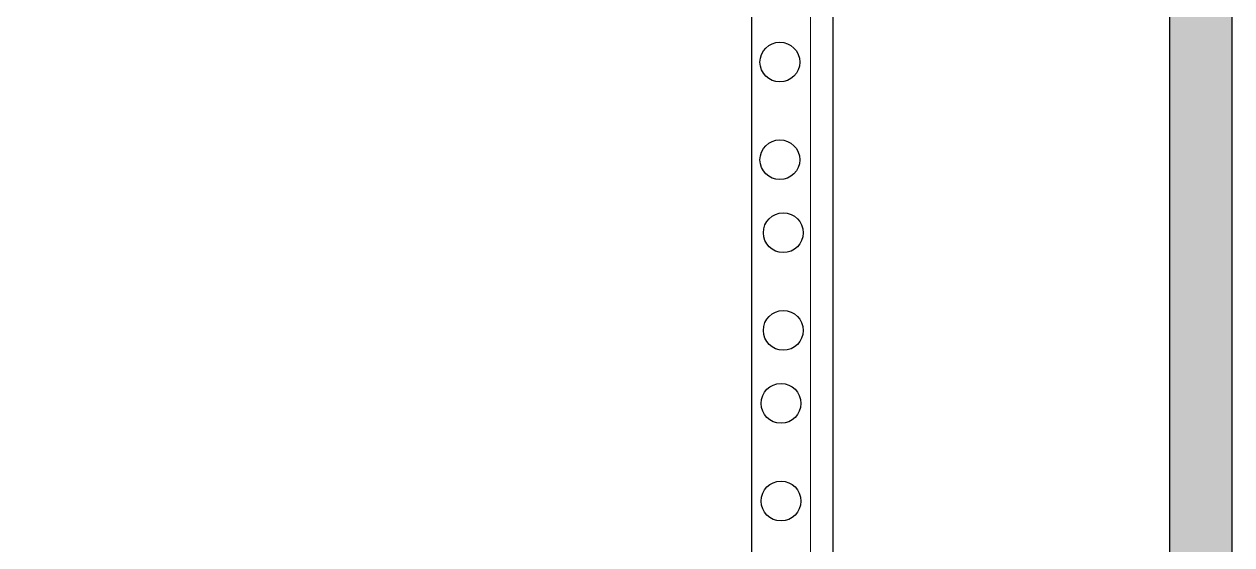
# Model space of a CAD drawing. Header units: millimetres. Extents: x 4247 to 622543, y -201358 to 142419.
# Drawn here: x 71477 to 75751, y -130393 to -128551 of the extents above; entities that cross this region are included whole.
import ezdxf

# ---------------------------------------------------------------- set-up
doc = ezdxf.new("R2010")
doc.units = ezdxf.units.MM
doc.layers.add('(АР) Текст', color=7, linetype='Continuous', lineweight=25)
doc.layers.add('_Оборудование ИСПП', color=255, linetype='Continuous')

msp = doc.modelspace()

# ---------------------------------------------------------------- hatches: boundary and pattern name
at = {"layer": '_Оборудование ИСПП', "true_color": 0x939598, "transparency": 33554636}
h = msp.add_hatch(color=252, dxfattribs=at)
h.dxf.hatch_style = 1
h.paths.add_polyline_path([(65821.079, -125584.295), (65821.079, -137957.007), (75750.522, -137957.007), (75750.522, -125584.295)])
h.paths.add_polyline_path([(75530.428, -125995.991), (75530.428, -137174.83), (66061.457, -137174.83), (66061.457, -125995.991)], flags=16)

# ---------------------------------------------------------------- linework, layer by layer
at = {"layer": '(АР) Текст', "color": 7, "lineweight": 15}
msp.add_line((74259.905, -126034.667), (74259.905, -133297.998), dxfattribs=at)
at = {"layer": '(АР) Текст', "lineweight": 15}
msp.add_line((75530.428, -137174.83), (75530.428, -127103.445), dxfattribs=at)
at = {"layer": '(АР) Текст', "color": 7}
for points in [[(74051.079, -126034.667), (74051.079, -137200.013)], [(74339.715, -137200.013), (74339.715, -126034.667)]]:
    msp.add_lwpolyline(points, dxfattribs=at)
for centre in [(74150.969, -128685.33), (74150.969, -129030.732), (74163.124, -129288.83), (74163.124, -129634.232), (74155.004, -129892.33), (74155.004, -130237.732)]:
    msp.add_circle(centre, 70.372, dxfattribs=at)
at = {"layer": '_Оборудование ИСПП'}
for points in [[(65821.079, -125584.295), (75750.522, -125584.295), (75750.522, -137957.007), (65821.079, -137957.007)], [(66061.457, -125995.991), (75530.428, -125995.991), (75530.428, -137174.83), (66061.457, -137174.83)]]:
    msp.add_lwpolyline(points, close=True, dxfattribs=at)

doc.saveas('drawing.dxf')
